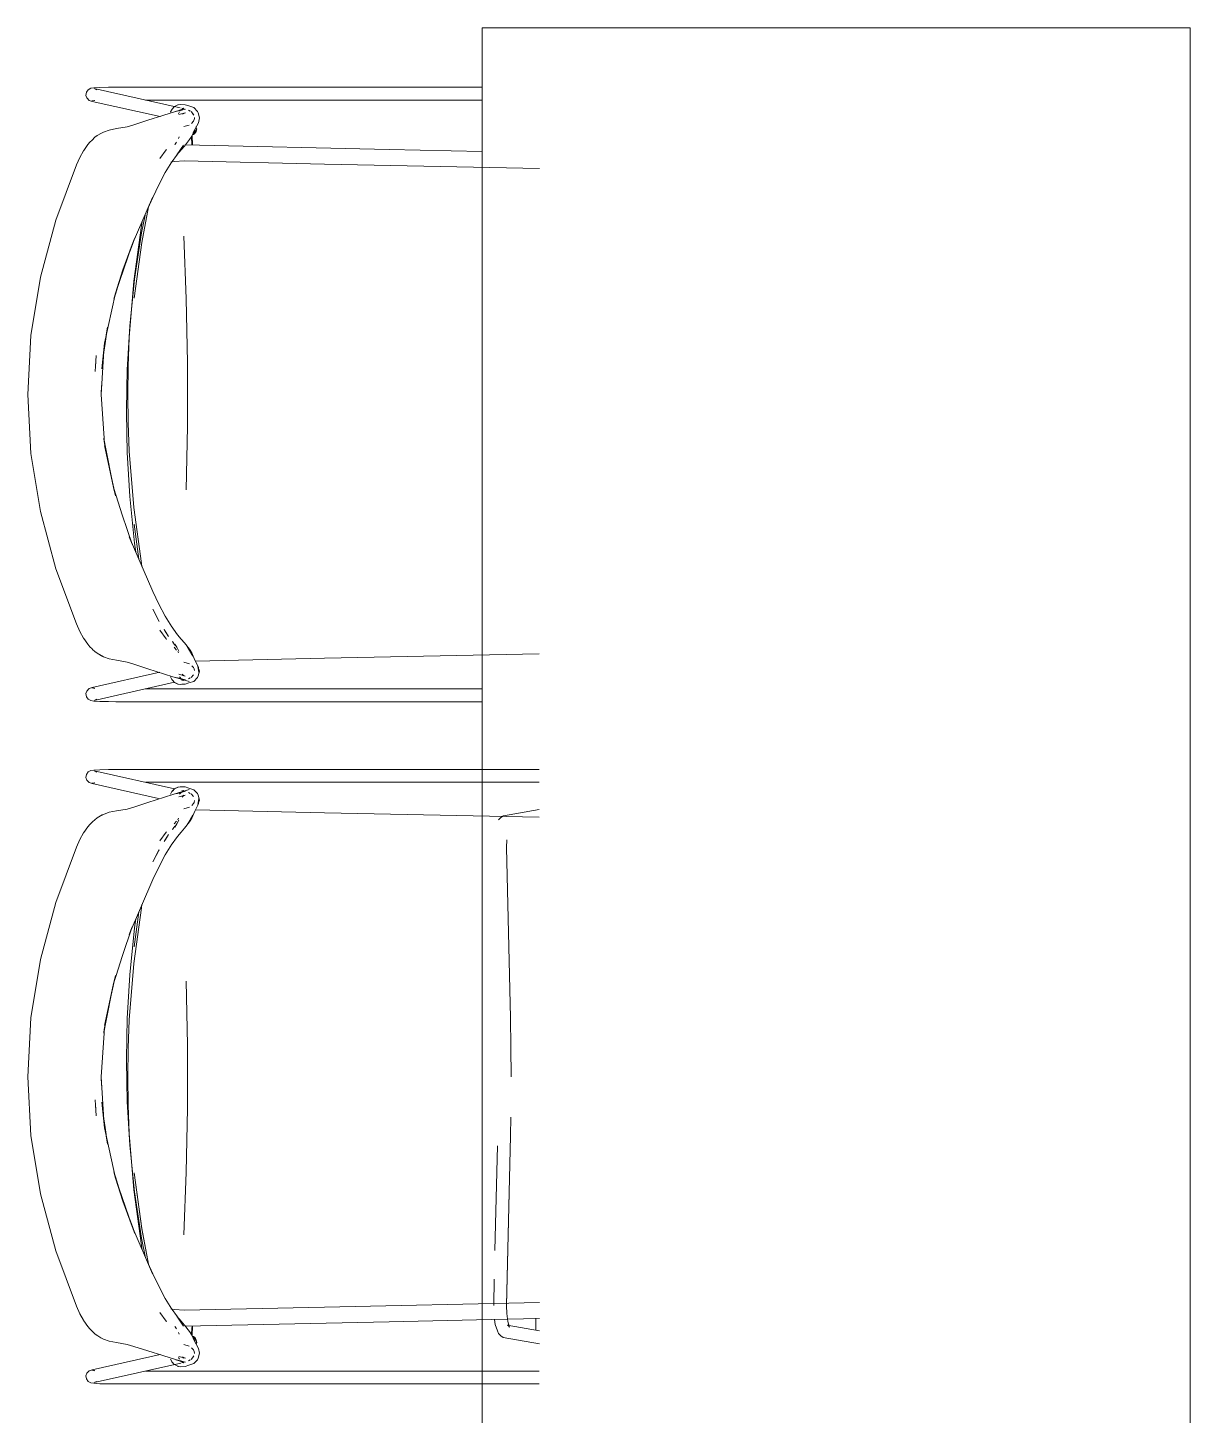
# Model space of a CAD drawing. Header units: millimetres. Extents: x 155927 to 317870, y -36033 to 97293.
# Drawn here: x 206081 to 207066, y 24032 to 25208 of the extents above; entities that cross this region are included whole.
import ezdxf

# ---------------------------------------------------------------- set-up
doc = ezdxf.new("R2010")
doc.units = ezdxf.units.MM
doc.header["$MEASUREMENT"] = 0
doc.layers.add('G-IMPT', color=8, linetype='CONTINUOUS', lineweight=9)
doc.layers.add('I-FURN', color=8, linetype='CONTINUOUS', lineweight=9)

msp = doc.modelspace()

# ---------------------------------------------------------------- linework, layer by layer
at = {"layer": 'G-IMPT'}
for p, q in [((206130.6, 25150.8), (206131, 25153.5)), ((206130.6, 25150.8), (206131.4, 25148.7)), ((206132.5, 25155.6), (206131, 25153.5)), ((206131.7, 25148.4), (206131.4, 25148.7)), ((206131.7, 25148.4), (206133.5, 25146.5)), ((206134.8, 25156.8), (206132.5, 25155.6)), ((206133.5, 25146.5), (206133.2, 25146.8)), ((206136, 25145.7), (206133.5, 25146.5)), ((206137.3, 25157.2), (206134.8, 25156.8)), ((206138.3, 25146.4), (206135.7, 25146)), ((206138, 25146.3), (206135.7, 25146)), ((206142.5, 25157.5), (206137.3, 25157.2)), ((206210.5, 25140.2), (206137.5, 25156.6)), ((206137.5, 25156.6), (206139.7, 25155.5)), ((206139.5, 25155.8), (206139.7, 25155.5)), ((206149.7, 25157.6), (206142.5, 25157.5)), ((206149.7, 25157.6), (206156, 25157.7)), ((206466.5, 25157.7), (206156, 25157.7)), ((206466.5, 25146.8), (206181, 25146.8)), ((206136, 25145.7), (206193.5, 25132.9)), ((206207.5, 25137.4), (206195.7, 25133.6)), ((206202.4, 25136.8), (206203.6, 25139.2)), ((206202.4, 25136.6), (206203.6, 25139.2)), ((206203.5, 25139), (206202.4, 25136.6)), ((206202.4, 25136.8), (206202.4, 25136.6)), ((206203.5, 25139), (206203.6, 25139.2)), ((206205.5, 25141.1), (206203.6, 25139.2)), ((206205.5, 25141.1), (206205.7, 25141.3)), ((206208.6, 25142.7), (206205.7, 25141.3)), ((206214.9, 25139.2), (206206.8, 25137.2)), ((206212.6, 25139), (206206.8, 25137.2)), ((206207.5, 25137.4), (206214.9, 25139.2)), ((206208.9, 25142.8), (206208.6, 25142.7)), ((206208.9, 25142.8), (206210.6, 25143.1)), ((206209, 25135.2), (206209.8, 25136.7)), ((206214.9, 25136), (206209.4, 25134.5)), ((206210.4, 25138.3), (206213.5, 25139.8)), ((206210.4, 25138.3), (206212.6, 25139)), ((206214.7, 25142.8), (206210.6, 25143.1)), ((206211.5, 25138.5), (206210.7, 25137.6)), ((206211.5, 25138.5), (206213.5, 25139.8)), ((206213.9, 25139.4), (206212, 25139.8)), ((206212.5, 25134.7), (206213.6, 25135.8)), ((206212.5, 25134.7), (206213.1, 25135.5)), ((206214.9, 25136), (206212.8, 25135.1)), ((206213.6, 25135.8), (206212.8, 25135.1)), ((206214.7, 25142.8), (206217.9, 25141.8)), ((206217.5, 25138.2), (206219.1, 25137.4)), ((206222.1, 25140.5), (206217.9, 25141.8)), ((206218.5, 25137.6), (206219.1, 25137.4)), ((206218.6, 25137.6), (206219.1, 25137.4)), ((206221.9, 25134.5), (206219.7, 25137.1)), ((206220.9, 25135.5), (206222.1, 25133.9)), ((206220.9, 25135.5), (206221.3, 25135)), ((206222.1, 25133.9), (206221.3, 25135)), ((206222.1, 25140.5), (206225.2, 25137.2)), ((206225.2, 25137.2), (206225.7, 25135.9)), ((206225.7, 25135.9), (206226.9, 25131.7)), ((206156.4, 25122.6), (206165.6, 25124.2)), ((206165.6, 25124.2), (206171.3, 25125.9)), ((206183.2, 25129.7), (206171.3, 25125.9)), ((206195.7, 25133.6), (206183.2, 25129.7)), ((206218.2, 25125.6), (206213.5, 25124.3)), ((206221.8, 25128.8), (206220.2, 25127)), ((206226, 25127.6), (206221.6, 25119.2)), ((206221.8, 25128.8), (206222.1, 25129.4)), ((206222.1, 25129.4), (206222.5, 25131.3)), ((206222.6, 25131.9), (206222.5, 25131.3)), ((206226, 25127.6), (206226.9, 25131.7)), ((206132.2, 25109), (206133.9, 25111.1)), ((206135.8, 25112.9), (206133.9, 25111.1)), ((206138.2, 25115.2), (206135.8, 25112.9)), ((206140.2, 25116.7), (206138.2, 25115.2)), ((206140.2, 25116.7), (206140.6, 25116.9)), ((206140.6, 25116.9), (206143.2, 25118.4)), ((206145.4, 25119.6), (206143.2, 25118.4)), ((206145.4, 25119.6), (206150.4, 25121.4)), ((206156.4, 25122.6), (206150.4, 25121.4)), ((206207.3, 25111), (206206.3, 25109.4)), ((206209, 25114.2), (206209.6, 25115.6)), ((206218.5, 25113.3), (206214.2, 25107.8)), ((206220.4, 25116.3), (206218.5, 25113.3)), ((206220.2, 25116), (206220.5, 25108.7)), ((206220.2, 25116), (206220.6, 25108.7)), ((206220.4, 25116.3), (206222.6, 25121.2)), ((206220.9, 25108.7), (206220.6, 25116.7)), ((206222.6, 25121.2), (206221.6, 25119.2)), ((206125.5, 25098.2), (206128.6, 25103.8)), ((206128.8, 25104.1), (206128.6, 25103.8)), ((206128.8, 25104.1), (206132.2, 25109)), ((206198.5, 25104.5), (206193.3, 25097.2)), ((206198.9, 25105), (206198.5, 25104.5)), ((206208.2, 25100.9), (206202.8, 25093.5)), ((206205.9, 25108.9), (206206.3, 25109.4)), ((206213.3, 25108.6), (206207.7, 25100.4)), ((206211.3, 25104.6), (206207.7, 25100.4)), ((206213.3, 25108.6), (206208.2, 25100.9)), ((206211.3, 25104.6), (206214.2, 25107.8)), ((206214.5, 25108.8), (206387.5, 25105)), ((206466.5, 25103.3), (206387.5, 25105)), ((206105, 25045), (206122.6, 25091.9)), ((206122.6, 25091.9), (206125.5, 25098.2)), ((206197.9, 25085.3), (206203.3, 25094.3)), ((206202.7, 25094.1), (206205.6, 25094.7)), ((206202.8, 25093.5), (206203.3, 25094.3)), ((206205.6, 25094.7), (206214, 25095.2)), ((206214, 25095.2), (206332.8, 25092.5)), ((206514.9, 25088.8), (206332.8, 25092.5)), ((206192.5, 25074.9), (206197.9, 25085.3)), ((206169.9, 25024.3), (206187.1, 25064.3)), ((206183.1, 25054.9), (206187.1, 25064.3)), ((206183.1, 25054.9), (206187.2, 25064.3)), ((206192.5, 25074.9), (206187.2, 25064.3)), ((206177.9, 25026), (206183.6, 25056.2)), ((206183.6, 25056.2), (206177.9, 25026.1)), ((206092, 24996.6), (206105, 25045)), ((206171.3, 24993.2), (206177.6, 25040.5)), ((206177.6, 25040.5), (206178.2, 25043.7)), ((206177.7, 25034.2), (206180.7, 25049.3)), ((206172.1, 25030.1), (206169.9, 25024.3)), ((206172.1, 25030.1), (206170, 25024.3)), ((206177.7, 25034.2), (206171.8, 24995)), ((206213.5, 25031.4), (206215.6, 24978.2)), ((206169.9, 25024.3), (206155.8, 24983.1)), ((206169.9, 25024.3), (206161.9, 25002.8)), ((206170, 25024.3), (206161.9, 25002.8)), ((206171.4, 24978.8), (206177.9, 25026.1)), ((206177.9, 25026), (206171.4, 24978.8)), ((206092, 24996.6), (206083.9, 24947.2)), ((206155.8, 24983.1), (206161.9, 25002.8)), ((206161.9, 25002.8), (206156, 24983.1)), ((206171.8, 24995), (206167.7, 24955.2)), ((206146.5, 24940.6), (206155.8, 24983.1)), ((206155.8, 24983.1), (206154.4, 24977.9)), ((206154.4, 24977.9), (206156, 24983.1)), ((206167.4, 24945.4), (206171.3, 24993.2)), ((206216.6, 24924.3), (206215.6, 24978.2)), ((206081.3, 24897.3), (206083.9, 24947.2)), ((206149, 24954.4), (206146.9, 24940.3)), ((206149, 24954.4), (206147.8, 24947.8)), ((206167.7, 24955.2), (206165.6, 24918.2)), ((206146.5, 24940.6), (206144.2, 24919)), ((206146.5, 24940.6), (206145.3, 24929.3)), ((206146.9, 24940.3), (206145.3, 24929.3)), ((206167.4, 24945.4), (206166.5, 24921.3)), ((206139.3, 24930.3), (206138.6, 24916.8)), ((206138.8, 24920.7), (206139.3, 24930.3)), ((206143.5, 24897.3), (206145.8, 24934.2)), ((206144.2, 24919), (206145.3, 24929.3)), ((206145.8, 24934.2), (206145.3, 24929.3)), ((206216.6, 24924.3), (206216.6, 24870.2)), ((206165.6, 24918.2), (206165.3, 24901.9)), ((206166.5, 24921.3), (206166.1, 24897.3)), ((206143.5, 24897.3), (206143.7, 24904.7)), ((206143.6, 24897.3), (206143.7, 24904.7)), ((206165.3, 24901.9), (206164.9, 24883)), ((206081.3, 24897.3), (206083.9, 24847.3)), ((206146, 24860.3), (206143.6, 24897.3)), ((206166.1, 24897.3), (206166.5, 24873.2)), ((206165.3, 24864.2), (206164.9, 24883)), ((206165.3, 24864.2), (206165.6, 24847.9)), ((206167.4, 24849.1), (206166.5, 24873.2)), ((206215.6, 24816.3), (206216.6, 24870.2)), ((206145.8, 24860.3), (206146.9, 24853.9)), ((206145.8, 24860.3), (206146.2, 24856.8)), ((206146, 24860.3), (206146.4, 24854.9)), ((206155.8, 24811.4), (206146.5, 24853.9)), ((206153.9, 24818.4), (206146.5, 24853.9)), ((206146.9, 24853.9), (206153.9, 24818.4)), ((206092, 24798), (206083.9, 24847.3)), ((206167.7, 24810.8), (206165.6, 24847.9)), ((206171.3, 24801.3), (206167.4, 24849.1)), ((206155.8, 24811.4), (206153.9, 24818.4)), ((206153.9, 24818.4), (206156.2, 24811.4)), ((206161.4, 24795.3), (206156.2, 24811.4)), ((206167.7, 24810.8), (206171.8, 24771.1)), ((206105, 24749.5), (206092, 24798)), ((206161.4, 24795.3), (206169.9, 24770.2)), ((206171.3, 24801.3), (206177.6, 24754)), ((206175.5, 24757.6), (206171.4, 24787.3)), ((206175.5, 24757.6), (206171.4, 24787.3)), ((206169.9, 24770.2), (206167.3, 24776.6)), ((206187.2, 24730.2), (206167.3, 24776.6)), ((206173, 24763.5), (206171.8, 24771.1)), ((206105, 24749.5), (206122.5, 24702.8)), ((206177.6, 24754), (206178.1, 24751.4)), ((206187.2, 24730.2), (206192.5, 24719.6)), ((206192.7, 24704.8), (206187.2, 24715.2)), ((206187.2, 24715.2), (206192.2, 24705.8)), ((206192.5, 24719.6), (206197.9, 24709.2)), ((206122.5, 24702.8), (206125.5, 24696.3)), ((206192.7, 24704.8), (206192.2, 24705.8)), ((206203.3, 24700.2), (206197.9, 24709.2)), ((206208.2, 24693.6), (206202.8, 24701)), ((206203.3, 24700.2), (206202.8, 24701)), ((206128.6, 24690.7), (206125.5, 24696.3)), ((206128.6, 24690.7), (206128.8, 24690.4)), ((206132.2, 24685.5), (206128.8, 24690.4)), ((206193.3, 24697.4), (206198.5, 24690)), ((206200.7, 24692.1), (206196.8, 24698)), ((206196.8, 24698), (206198, 24696)), ((206200.7, 24692.1), (206198, 24696)), ((206198.9, 24689.6), (206198.5, 24690)), ((206204.3, 24687.3), (206204, 24687.8)), ((206206, 24684.8), (206204, 24687.8)), ((206208.2, 24693.6), (206211.3, 24689.9)), ((206214.2, 24686.7), (206211.3, 24689.9)), ((206132.2, 24685.5), (206133.9, 24683.4)), ((206135.8, 24681.6), (206133.9, 24683.4)), ((206135.8, 24681.6), (206136.3, 24681.1)), ((206138.2, 24679.4), (206136.3, 24681.1)), ((206140.2, 24677.8), (206138.2, 24679.4)), ((206144.4, 24675.4), (206140.2, 24677.8)), ((206140.2, 24677.8), (206140.6, 24677.6)), ((206140.2, 24677.8), (206145.4, 24674.9)), ((206140.6, 24677.6), (206143.2, 24676.1)), ((206143.2, 24676.1), (206145.4, 24674.9)), ((206204.3, 24687.3), (206206, 24684.8)), ((206207.5, 24680.6), (206205.4, 24683)), ((206207.6, 24682.9), (206205.9, 24685.7)), ((206206.3, 24685.1), (206205.9, 24685.7)), ((206207.6, 24682.9), (206206.3, 24685.1)), ((206207.6, 24682.9), (206207.3, 24683.5)), ((206209.3, 24679.7), (206207.3, 24683.5)), ((206207.6, 24682.9), (206209.3, 24679.7)), ((206208.4, 24679.4), (206209.1, 24678.2)), ((206218.5, 24681.3), (206214.2, 24686.7)), ((206218.7, 24680), (206216.4, 24683.6)), ((206216.4, 24683.6), (206221.2, 24675.3)), ((206220.4, 24678.2), (206218.5, 24681.3)), ((206218.7, 24680), (206221.2, 24675.3)), ((206220.4, 24678.2), (206222.9, 24672.1)), ((206332.8, 24673.6), (206514.6, 24677.3)), ((206144.4, 24675.4), (206145.4, 24674.9)), ((206150.4, 24673.1), (206145.4, 24674.9)), ((206156.4, 24672), (206150.4, 24673.1)), ((206165.6, 24670.3), (206156.4, 24672)), ((206165.6, 24670.3), (206171.3, 24668.7)), ((206171.3, 24668.7), (206183.2, 24664.8)), ((206183.2, 24664.8), (206204.4, 24658)), ((206218.3, 24668.9), (206213.5, 24670.2)), ((206221.8, 24665.7), (206220.3, 24667.3)), ((206221.8, 24665.7), (206222.3, 24664.7)), ((206222.5, 24663.2), (206222.3, 24664.7)), ((206225.9, 24666.1), (206222.9, 24672.1)), ((206223.4, 24671.1), (206332.8, 24673.6)), ((206226.9, 24662.8), (206225.6, 24666.5)), ((206226.4, 24661.5), (206225.6, 24666.5)), ((206226.4, 24661.5), (206225.9, 24666.1)), ((206193.3, 24661.7), (206136, 24648.8)), ((206137.6, 24637.9), (206205.7, 24653.3)), ((206202.4, 24657.8), (206202.4, 24657.9)), ((206202.4, 24657.8), (206203.5, 24655.5)), ((206203.5, 24655.5), (206203.6, 24655.3)), ((206205.7, 24653.2), (206203.6, 24655.3)), ((206203.9, 24655.1), (206205.5, 24653.4)), ((206203.9, 24655.1), (206205.7, 24653.2)), ((206212.6, 24655.5), (206204.4, 24658)), ((206208.9, 24651.7), (206205.5, 24653.4)), ((206205.5, 24653.4), (206208.6, 24651.8)), ((206205.5, 24653.4), (206205.7, 24653.2)), ((206208.9, 24651.7), (206205.7, 24653.2)), ((206214.9, 24655.3), (206206.8, 24657.4)), ((206206.8, 24657.4), (206208.1, 24657.1)), ((206214.9, 24655.3), (206208.1, 24657.1)), ((206214.8, 24658.5), (206209.4, 24660.1)), ((206211.5, 24656), (206209.8, 24657.9)), ((206213.5, 24654.7), (206210.4, 24656.2)), ((206218.2, 24653.9), (206210.4, 24656.2)), ((206213.5, 24654.7), (206211.5, 24656)), ((206212, 24654.7), (206213.9, 24655.1)), ((206213.6, 24658.7), (206212.1, 24660.2)), ((206212.1, 24660.2), (206213, 24659.1)), ((206213.6, 24658.7), (206212.4, 24659.7)), ((206214.8, 24658.5), (206212.4, 24659.7)), ((206218.2, 24653.9), (206212.6, 24655.5)), ((206217.9, 24652.7), (206214.7, 24651.7)), ((206219.1, 24657.1), (206217.5, 24656.3)), ((206217.9, 24656.6), (206219.1, 24657.1)), ((206217.9, 24652.7), (206222.1, 24654)), ((206221.7, 24659.7), (206219.7, 24657.4)), ((206225.2, 24657.3), (206222.1, 24654)), ((206225.7, 24658.6), (206225.2, 24657.3)), ((206226.9, 24662.8), (206225.7, 24658.6)), ((206131.4, 24645.8), (206130.6, 24643.7)), ((206131, 24641), (206130.6, 24643.7)), ((206132.5, 24638.9), (206131, 24641)), ((206131.4, 24645.8), (206133.2, 24647.7)), ((206133.5, 24648), (206133.2, 24647.7)), ((206136, 24648.8), (206133.5, 24648)), ((206138.3, 24648.1), (206135.7, 24648.5)), ((206138, 24648.2), (206135.7, 24648.5)), ((206181, 24647.7), (206466.5, 24647.7)), ((206208.9, 24651.7), (206208.6, 24651.8)), ((206208.9, 24651.7), (206210.6, 24651.4)), ((206211.9, 24651.6), (206210.6, 24651.4)), ((206214.7, 24651.7), (206211.9, 24651.6)), ((206134.8, 24637.7), (206132.5, 24638.9)), ((206134.8, 24637.7), (206137.3, 24637.3)), ((206137.3, 24637.3), (206142.5, 24637.1)), ((206137.6, 24637.9), (206139.7, 24639)), ((206139.7, 24639), (206139.5, 24638.8)), ((206142.5, 24637.1), (206149.7, 24636.9)), ((206156, 24636.8), (206149.7, 24636.9)), ((206466.5, 24636.8), (206156, 24636.8)), ((206131, 24575.2), (206130.6, 24572.5)), ((206131.4, 24570.4), (206130.6, 24572.5)), ((206132.5, 24577.3), (206131, 24575.2)), ((206131.4, 24570.4), (206133.2, 24568.5)), ((206134.8, 24578.5), (206132.5, 24577.3)), ((206134.8, 24578.5), (206137.3, 24578.8)), ((206137.3, 24578.8), (206142.5, 24579.1)), ((206137.6, 24578.2), (206205.7, 24562.9)), ((206137.6, 24578.2), (206139.7, 24577.2)), ((206139.7, 24577.2), (206139.5, 24577.4)), ((206142.5, 24579.1), (206149.7, 24579.3)), ((206156, 24579.3), (206149.7, 24579.3)), ((206514.6, 24579.3), (206156, 24579.3)), ((206133.5, 24568.2), (206133.2, 24568.5)), ((206136, 24567.4), (206133.5, 24568.2)), ((206138.3, 24568.1), (206135.7, 24567.7)), ((206138, 24568), (206135.7, 24567.7)), ((206192.2, 24554.8), (206136, 24567.4)), ((206181, 24568.5), (206514.6, 24568.5)), ((206183.2, 24551.4), (206204.4, 24558.1)), ((206202.4, 24558.4), (206203.5, 24560.7)), ((206202.4, 24558.4), (206202.4, 24558.3)), ((206203.5, 24560.7), (206203.6, 24560.9)), ((206205.7, 24562.9), (206203.6, 24560.9)), ((206203.9, 24561.1), (206205.7, 24562.9)), ((206203.9, 24561.1), (206205.5, 24562.8)), ((206212.6, 24560.7), (206204.4, 24558.1)), ((206208.9, 24564.4), (206205.5, 24562.8)), ((206205.5, 24562.8), (206208.6, 24564.4)), ((206205.5, 24562.8), (206205.7, 24562.9)), ((206208.9, 24564.4), (206205.7, 24562.9)), ((206214.9, 24560.9), (206206.8, 24558.8)), ((206206.8, 24558.8), (206208.1, 24559.1)), ((206214.9, 24560.9), (206208.1, 24559.1)), ((206208.9, 24564.4), (206208.6, 24564.4)), ((206208.9, 24564.4), (206210.6, 24564.7)), ((206211.5, 24560.2), (206209.8, 24558.3)), ((206218.2, 24562.3), (206210.4, 24559.9)), ((206213.5, 24561.5), (206210.4, 24559.9)), ((206211.9, 24564.6), (206210.6, 24564.7)), ((206213.5, 24561.5), (206211.5, 24560.2)), ((206214.7, 24564.5), (206211.9, 24564.6)), ((206212, 24561.5), (206213.9, 24561.1)), ((206218.2, 24562.3), (206212.6, 24560.7)), ((206217.9, 24563.5), (206214.7, 24564.5)), ((206219.1, 24559.1), (206217.5, 24559.9)), ((206217.9, 24563.5), (206222.1, 24562.1)), ((206217.9, 24559.5), (206219.1, 24559.1)), ((206221.7, 24556.5), (206219.7, 24558.8)), ((206225.2, 24558.9), (206222.1, 24562.1)), ((206225.7, 24557.6), (206225.2, 24558.9)), ((206165.6, 24545.8), (206171.3, 24547.5)), ((206171.3, 24547.5), (206183.2, 24551.4)), ((206214.8, 24557.7), (206209.4, 24556.1)), ((206213.6, 24557.5), (206212.1, 24556)), ((206212.1, 24556), (206213, 24557.1)), ((206214.8, 24557.7), (206212.4, 24556.5)), ((206213.6, 24557.5), (206212.4, 24556.5)), ((206218.3, 24547.3), (206213.5, 24545.9)), ((206221.8, 24550.5), (206220.3, 24548.9)), ((206221.8, 24550.5), (206222.3, 24551.4)), ((206222.5, 24553), (206222.3, 24551.4)), ((206225.9, 24550.1), (206222.9, 24544.1)), ((206226.4, 24554.7), (206225.6, 24549.7)), ((206226.9, 24553.3), (206225.6, 24549.7)), ((206226.9, 24553.3), (206225.7, 24557.6)), ((206226.4, 24554.7), (206225.9, 24550.1)), ((206135.8, 24534.6), (206133.9, 24532.7)), ((206135.8, 24534.6), (206136.3, 24535.1)), ((206138.2, 24536.8), (206136.3, 24535.1)), ((206140.2, 24538.3), (206138.2, 24536.8)), ((206140.2, 24538.3), (206145.4, 24541.3)), ((206144.4, 24540.8), (206140.2, 24538.3)), ((206140.2, 24538.3), (206140.6, 24538.6)), ((206140.6, 24538.6), (206143.2, 24540.1)), ((206143.2, 24540.1), (206145.4, 24541.3)), ((206144.4, 24540.8), (206145.4, 24541.3)), ((206150.4, 24543.1), (206145.4, 24541.3)), ((206156.4, 24544.2), (206150.4, 24543.1)), ((206165.6, 24545.8), (206156.4, 24544.2)), ((206207.5, 24535.6), (206205.4, 24533.2)), ((206209.3, 24536.5), (206207.3, 24532.7)), ((206207.6, 24533.3), (206209.3, 24536.5)), ((206208.4, 24536.8), (206209.1, 24538)), ((206218.5, 24534.9), (206214.2, 24529.5)), ((206216.4, 24532.5), (206221.2, 24540.8)), ((206218.7, 24536.2), (206216.4, 24532.5)), ((206220.4, 24538), (206218.5, 24534.9)), ((206218.7, 24536.2), (206221.2, 24540.8)), ((206220.4, 24538), (206222.9, 24544.1)), ((206223.4, 24545.1), (206332.8, 24542.6)), ((206332.8, 24542.6), (206514.6, 24538.9)), ((206480.2, 24536.6), (206482.3, 24538.5)), ((206482.3, 24538.5), (206484.4, 24540)), ((206514.6, 24545.3), (206484.4, 24540)), ((206128.6, 24525.5), (206125.5, 24519.9)), ((206128.6, 24525.5), (206128.8, 24525.8)), ((206132.2, 24530.7), (206128.8, 24525.8)), ((206132.2, 24530.7), (206133.9, 24532.7)), ((206193.3, 24518.8), (206198.5, 24526.1)), ((206200.7, 24524.1), (206196.8, 24518.2)), ((206200.7, 24524.1), (206198, 24520.1)), ((206198.9, 24526.6), (206198.5, 24526.1)), ((206206, 24531.4), (206204, 24528.4)), ((206204.3, 24528.9), (206204, 24528.4)), ((206204.3, 24528.9), (206206, 24531.4)), ((206207.6, 24533.3), (206205.9, 24530.5)), ((206206.3, 24531.1), (206205.9, 24530.5)), ((206207.6, 24533.3), (206206.3, 24531.1)), ((206207.6, 24533.3), (206207.3, 24532.7)), ((206208.2, 24522.5), (206211.3, 24526.3)), ((206214.2, 24529.5), (206211.3, 24526.3)), ((206105, 24466.7), (206122.5, 24513.4)), ((206122.5, 24513.4), (206125.5, 24519.9)), ((206192.7, 24511.3), (206187.2, 24501)), ((206192.7, 24511.3), (206192.2, 24510.4)), ((206196.8, 24518.2), (206198, 24520.1)), ((206203.3, 24515.9), (206197.9, 24507)), ((206208.2, 24522.5), (206202.8, 24515.2)), ((206203.3, 24515.9), (206202.8, 24515.2)), ((206487.1, 24513.2), (206487.2, 24519.6)), ((206487.1, 24513.2), (206490.3, 24368.9)), ((206187.2, 24501), (206192.2, 24510.4)), ((206192.5, 24496.5), (206197.9, 24507)), ((206187.2, 24486), (206192.5, 24496.5)), ((206187.2, 24486), (206167.3, 24439.6)), ((206105, 24466.7), (206092, 24418.2)), ((206177.6, 24462.2), (206178.1, 24464.8)), ((206171.3, 24414.9), (206177.6, 24462.2)), ((206175.5, 24458.6), (206171.4, 24428.9)), ((206175.5, 24458.6), (206171.4, 24428.9)), ((206173, 24452.7), (206171.8, 24445.1)), ((206161.4, 24420.9), (206169.9, 24446)), ((206169.9, 24446), (206167.3, 24439.6)), ((206167.7, 24405.4), (206171.8, 24445.1)), ((206092, 24418.2), (206083.9, 24368.8)), ((206161.4, 24420.9), (206156.2, 24404.7)), ((206167.7, 24405.4), (206165.6, 24368.3)), ((206171.3, 24414.9), (206167.4, 24367.1)), ((206155.8, 24404.8), (206146.5, 24362.3)), ((206153.9, 24397.8), (206146.5, 24362.3)), ((206146.9, 24362.3), (206153.9, 24397.8)), ((206155.8, 24404.8), (206153.9, 24397.8)), ((206153.9, 24397.8), (206156.2, 24404.7)), ((206215.6, 24399.9), (206216.6, 24346)), ((206081.3, 24318.9), (206083.9, 24368.8)), ((206145.8, 24355.9), (206146.9, 24362.3)), ((206145.8, 24355.9), (206146.2, 24359.4)), ((206146, 24355.9), (206146.4, 24361.2)), ((206165.3, 24352), (206165.6, 24368.3)), ((206167.4, 24367.1), (206166.5, 24343)), ((206490.3, 24368.9), (206490.7, 24344)), ((206146, 24355.9), (206143.6, 24318.9)), ((206165.3, 24352), (206164.9, 24333.1)), ((206166.1, 24318.9), (206166.5, 24343)), ((206216.6, 24291.9), (206216.6, 24346)), ((206490.7, 24344), (206490.9, 24318.9)), ((206165.3, 24314.3), (206164.9, 24333.1)), ((206081.3, 24318.9), (206083.9, 24269)), ((206143.5, 24318.9), (206145.8, 24282)), ((206143.5, 24318.9), (206143.7, 24311.5)), ((206143.6, 24318.9), (206143.7, 24311.5)), ((206165.6, 24298), (206165.3, 24314.3)), ((206166.5, 24294.8), (206166.1, 24318.9)), ((206139.3, 24285.8), (206138.6, 24299.4)), ((206138.8, 24296), (206139.3, 24285.8)), ((206146.5, 24275.5), (206144.2, 24297.2)), ((206144.2, 24297.2), (206145.3, 24286.9)), ((206167.7, 24260.9), (206165.6, 24298)), ((206167.4, 24270.8), (206166.5, 24294.8)), ((206216.6, 24291.9), (206215.6, 24238)), ((206145.8, 24282), (206145.3, 24286.9)), ((206146.5, 24275.5), (206145.3, 24286.9)), ((206146.9, 24275.9), (206145.3, 24286.9)), ((206149, 24261.8), (206146.9, 24275.9)), ((206490.4, 24268.9), (206490.6, 24284.7)), ((206092, 24219.6), (206083.9, 24269)), ((206146.5, 24275.5), (206155.8, 24233)), ((206149, 24261.8), (206147.7, 24268.9)), ((206167.4, 24270.8), (206171.3, 24223)), ((206486.9, 24124.9), (206490.3, 24268.8)), ((206487.1, 24124.7), (206490.3, 24268.8)), ((206171.8, 24221.2), (206167.7, 24260.9)), ((206477.2, 24171.5), (206479.3, 24260.4)), ((206155.8, 24233), (206154.4, 24238.2)), ((206154.4, 24238.2), (206156, 24233.1)), ((206169.9, 24191.9), (206155.8, 24233)), ((206155.8, 24233), (206161.9, 24213.3)), ((206161.9, 24213.3), (206156, 24233.1)), ((206177.9, 24190.2), (206171.4, 24237.4)), ((206171.4, 24237.4), (206177.9, 24190.1)), ((206213.5, 24184.8), (206215.6, 24238)), ((206092, 24219.6), (206105, 24171.2)), ((206171.3, 24223), (206177.6, 24175.7)), ((206177.7, 24182), (206171.8, 24221.2)), ((206169.9, 24191.9), (206161.9, 24213.3)), ((206170, 24191.9), (206161.9, 24213.3)), ((206172.1, 24186.1), (206169.9, 24191.9)), ((206169.9, 24191.9), (206187.1, 24151.9)), ((206172.1, 24186.1), (206170, 24191.9)), ((206177.7, 24182), (206180.7, 24166.9)), ((206177.9, 24190.2), (206183.6, 24160)), ((206183.6, 24160), (206177.9, 24190.1)), ((206105, 24171.2), (206122.6, 24124.3)), ((206177.6, 24175.7), (206178.2, 24172.5)), ((206183.1, 24161.2), (206187.1, 24151.9)), ((206183.1, 24161.2), (206187.2, 24151.9)), ((206192.5, 24141.3), (206187.2, 24151.9)), ((206476.2, 24125), (206476.7, 24147.2)), ((206192.5, 24141.3), (206197.9, 24130.9)), ((206122.6, 24124.3), (206125.5, 24118)), ((206197.9, 24130.9), (206203.3, 24121.9)), ((206214, 24121), (206332.8, 24123.7)), ((206514.9, 24127.4), (206332.8, 24123.7)), ((206487.1, 24124.7), (206487.2, 24118.3)), ((206125.5, 24118), (206128.6, 24112.4)), ((206128.8, 24112), (206128.6, 24112.4)), ((206128.8, 24112), (206132.2, 24107.2)), ((206198.5, 24111.7), (206193.3, 24119)), ((206198.9, 24111.2), (206198.5, 24111.7)), ((206202.7, 24122.1), (206205.6, 24121.5)), ((206208.2, 24115.3), (206202.8, 24122.6)), ((206202.8, 24122.6), (206203.3, 24121.9)), ((206205.6, 24121.5), (206214, 24121)), ((206213.3, 24107.5), (206207.7, 24115.8)), ((206211.3, 24111.6), (206207.7, 24115.8)), ((206213.3, 24107.5), (206208.2, 24115.3)), ((206211.3, 24111.6), (206214.2, 24108.4)), ((206214.5, 24107.4), (206387.5, 24111.2)), ((206474, 24113), (206387.5, 24111.2)), ((206514.9, 24113.9), (206474, 24113)), ((206476.9, 24113.1), (206477.4, 24109)), ((206487.2, 24118.3), (206488.1, 24111.4)), ((206488.1, 24111.4), (206489.6, 24106.7)), ((206512, 24104.1), (206512, 24114.2)), ((206132.2, 24107.2), (206133.9, 24105.1)), ((206135.8, 24103.2), (206133.9, 24105.1)), ((206138.2, 24101), (206135.8, 24103.2)), ((206140.2, 24099.5), (206138.2, 24101)), ((206140.2, 24099.5), (206140.6, 24099.3)), ((206205.9, 24107.3), (206206.3, 24106.8)), ((206207.3, 24105.2), (206206.3, 24106.8)), ((206209, 24102), (206209.6, 24100.6)), ((206218.5, 24102.9), (206214.2, 24108.4)), ((206220.4, 24099.8), (206218.5, 24102.9)), ((206220.2, 24100.2), (206220.6, 24107.5)), ((206220.2, 24100.2), (206220.5, 24106.4)), ((206220.4, 24099.8), (206222.6, 24095)), ((206220.9, 24107.5), (206220.6, 24099.5)), ((206477.4, 24109), (206479.3, 24103.4)), ((206479.3, 24103.4), (206480.2, 24101.3)), ((206482.3, 24099.4), (206480.2, 24101.3)), ((206484.3, 24097.9), (206482.3, 24099.4)), ((206487.6, 24108.4), (206489.5, 24107.4)), ((206487.6, 24108.4), (206514.9, 24103.6)), ((206489.5, 24107.4), (206488.2, 24108.7)), ((206489.6, 24106.7), (206488.2, 24108.7)), ((206140.6, 24099.3), (206143.2, 24097.7)), ((206145.4, 24096.5), (206143.2, 24097.7)), ((206145.4, 24096.5), (206150.4, 24094.7)), ((206156.4, 24093.6), (206150.4, 24094.7)), ((206156.4, 24093.6), (206165.6, 24092)), ((206165.6, 24092), (206171.3, 24090.3)), ((206183.2, 24086.5), (206171.3, 24090.3)), ((206218.2, 24090.6), (206213.5, 24091.9)), ((206221.8, 24087.4), (206220.2, 24089.2)), ((206226, 24088.6), (206221.6, 24097)), ((206222.6, 24095), (206221.6, 24097)), ((206226, 24088.6), (206226.9, 24084.5)), ((206484.3, 24097.9), (206514.9, 24092.5)), ((206136, 24070.4), (206193.5, 24083.3)), ((206211, 24076.1), (206137.5, 24059.6)), ((206195.7, 24082.6), (206183.2, 24086.5)), ((206207.5, 24078.8), (206195.7, 24082.6)), ((206202.4, 24079.4), (206202.4, 24079.5)), ((206203.5, 24077.2), (206202.4, 24079.5)), ((206202.4, 24079.5), (206203.6, 24077)), ((206202.4, 24079.4), (206203.6, 24077)), ((206203.5, 24077.2), (206203.6, 24077)), ((206205.5, 24075.1), (206203.6, 24077)), ((206212.6, 24077.2), (206206.8, 24079)), ((206214.9, 24077), (206206.8, 24079)), ((206207.5, 24078.8), (206214.9, 24077)), ((206209, 24081), (206209.8, 24079.5)), ((206214.9, 24080.2), (206209.4, 24081.7)), ((206210.4, 24077.9), (206212.6, 24077.2)), ((206210.4, 24077.9), (206213.5, 24076.4)), ((206211.5, 24077.7), (206211, 24078.2)), ((206211.5, 24077.7), (206213.5, 24076.4)), ((206213.9, 24076.8), (206212, 24076.4)), ((206212.5, 24081.4), (206213.6, 24080.4)), ((206212.5, 24081.4), (206213.1, 24080.7)), ((206214.9, 24080.2), (206212.8, 24081.1)), ((206213.6, 24080.4), (206212.8, 24081.1)), ((206217.5, 24078), (206219.1, 24078.8)), ((206217.9, 24078.3), (206219.1, 24078.8)), ((206221.9, 24081.7), (206219.7, 24079.1)), ((206220.9, 24080.7), (206222.1, 24082.3)), ((206220.9, 24080.7), (206221.3, 24081.2)), ((206222.1, 24082.3), (206221.3, 24081.2)), ((206221.8, 24087.4), (206222.1, 24086.8)), ((206222.1, 24086.8), (206222.5, 24084.8)), ((206222.1, 24075.7), (206225.2, 24078.9)), ((206222.6, 24084.2), (206222.5, 24084.8)), ((206225.2, 24078.9), (206225.7, 24080.3)), ((206225.7, 24080.3), (206226.9, 24084.5)), ((206130.6, 24065.4), (206131.4, 24067.5)), ((206130.6, 24065.4), (206131, 24062.7)), ((206131.7, 24067.8), (206131.4, 24067.5)), ((206131.7, 24067.8), (206133.5, 24069.6)), ((206133.5, 24069.6), (206133.2, 24069.3)), ((206136, 24070.4), (206133.5, 24069.6)), ((206138.3, 24069.7), (206135.7, 24070.2)), ((206138, 24069.9), (206135.7, 24070.2)), ((206514.6, 24069.4), (206181, 24069.4)), ((206205.5, 24075.1), (206205.7, 24074.9)), ((206208.6, 24073.5), (206205.7, 24074.9)), ((206208.9, 24073.4), (206208.6, 24073.5)), ((206208.9, 24073.4), (206210.6, 24073.1)), ((206214.7, 24073.4), (206210.6, 24073.1)), ((206214.7, 24073.4), (206217.9, 24074.3)), ((206222.1, 24075.7), (206217.9, 24074.3)), ((206132.5, 24060.5), (206131, 24062.7)), ((206134.8, 24059.3), (206132.5, 24060.5)), ((206137.3, 24059), (206134.8, 24059.3)), ((206142.5, 24058.7), (206137.3, 24059)), ((206137.5, 24059.6), (206139.7, 24060.6)), ((206139.5, 24060.4), (206139.7, 24060.6)), ((206149.7, 24058.6), (206142.5, 24058.7)), ((206149.7, 24058.6), (206156, 24058.5)), ((206514.6, 24058.5), (206156, 24058.5))]:
    msp.add_line(p, q, dxfattribs=at)
at = {"layer": 'I-FURN'}
for p, q in [((206466.5, 25208.1), (206466.5, 24008)), ((207066.5, 25208.1), (206466.5, 25208.1)), ((207066.5, 24008), (207066.5, 25208.1)), ((206223.9, 25124.1), (206224.5, 25122.5)), ((206221.9, 25117.5), (206220.7, 25117.3)), ((206221.9, 25117.5), (206221.6, 25118.9)), ((206221.9, 25117.5), (206221.7, 25119.2)), ((206221.9, 25117.5), (206224.5, 25122.5)), ((206221.9, 25117.5), (206222.6, 25121.3)), ((206221.9, 25117.5), (206222.1, 25120)), ((206221.9, 25117.5), (206221.9, 25119.5)), ((206221.9, 25117.5), (206222.9, 25118.3)), ((206224.5, 25122.5), (206222.9, 25118.3)), ((206222.9, 25118.3), (206223.6, 25119.2)), ((206224.5, 25122.5), (206223.6, 25119.2)), ((206224.1, 25120.2), (206223.6, 25119.2)), ((206224.5, 25122.5), (206224.1, 25120.2)), ((206224.4, 25121.4), (206224.1, 25120.2)), ((206224.5, 25122.5), (206224.4, 25121.4)), ((206221.9, 24098.7), (206220.7, 24098.9)), ((206221.9, 24098.7), (206221.6, 24097.3)), ((206221.9, 24098.7), (206221.7, 24097)), ((206221.9, 24098.7), (206222.9, 24097.9)), ((206221.9, 24098.7), (206222.6, 24094.9)), ((206221.9, 24098.7), (206224.5, 24093.7)), ((206221.9, 24098.7), (206222.1, 24096.1)), ((206221.9, 24098.7), (206221.9, 24096.7)), ((206222.9, 24097.9), (206223.6, 24097)), ((206224.5, 24093.7), (206222.9, 24097.9)), ((206224.1, 24095.9), (206223.6, 24097)), ((206224.5, 24093.7), (206223.6, 24097)), ((206223.9, 24092.1), (206224.5, 24093.7)), ((206224.4, 24094.8), (206224.1, 24095.9)), ((206224.5, 24093.7), (206224.1, 24095.9)), ((206224.5, 24093.7), (206224.4, 24094.8))]:
    msp.add_line(p, q, dxfattribs=at)

doc.saveas('drawing.dxf')
